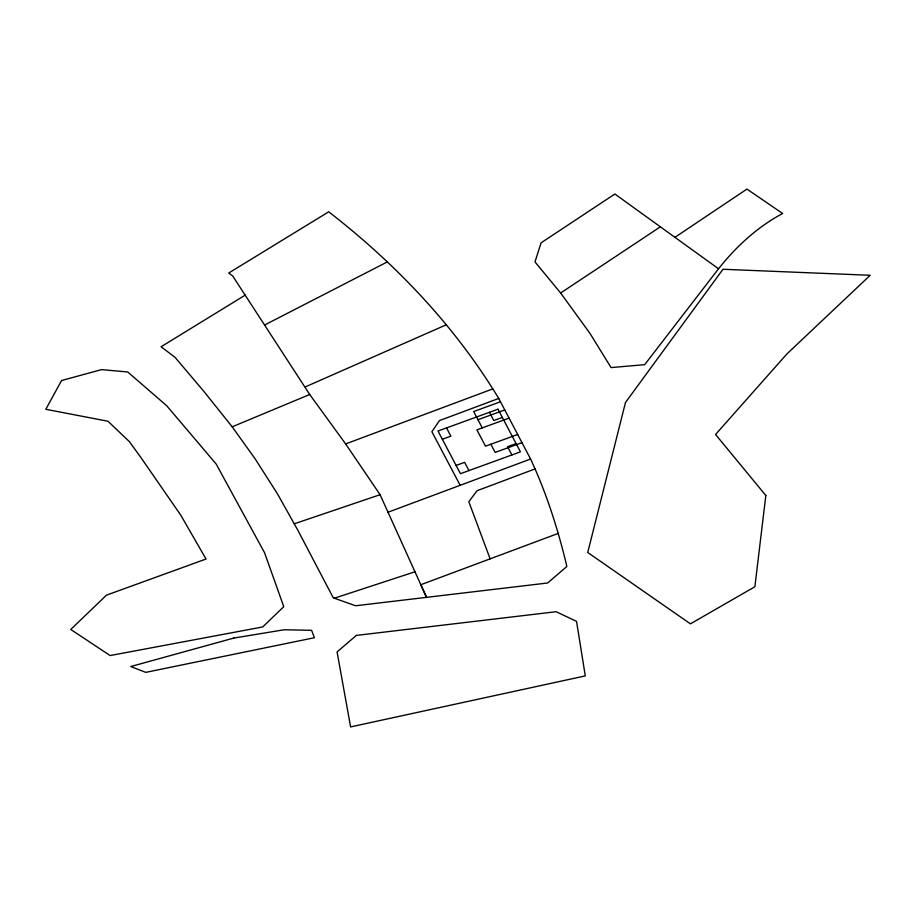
<?xml version="1.0" encoding="UTF-8"?>
<svg xmlns="http://www.w3.org/2000/svg" width="916" height="916" viewBox="0 0 916 916"><rect width="100%" height="100%" fill="white"/><g stroke="black" fill="none" stroke-linecap="round" stroke-linejoin="round"><path stroke-width="1.37" d="M718.533 268.789L614.876 194.009L541.081 242.843L534.978 261.896L560.638 293.017L589.904 333.298L611.064 367.579L644.681 364.671L718.533 268.789C736.166 246.541 757.463 226.905 782.642 213.485L746.941 189.085L674.932 237.336M560.638 293.017L660.367 226.825M245.236 295.112L161.079 346.763L175.025 357.309L203.787 391.292L232.183 426.822L255.106 458.779L277.479 493.873L297.654 529.883L333.287 597.85L355.58 605.762L547.665 582.988L566.855 566.489C558.165 529.654 546.577 493.369 530.582 459.019L498.739 398.449C454.817 325.913 395.575 263.613 328.718 211.814L228.679 273.048L232.664 275.922L309.711 394.498L345.641 443.928L380.094 494.709L426.535 597.369L420.81 584.74L558.348 533.364M264.758 324.94L387.376 261.896M305.337 386.884L446.401 324.745M232.183 426.822L309.711 394.498M535.196 468.866L477.064 490.724L468.809 501.716L490.14 558.852M345.641 443.928L492.762 388.911M498.739 398.449L439.474 420.581L431.883 431.722L460.153 485.285M388.018 512.239L530.582 459.019M500.48 401.769L473.652 411.536L482.263 427.887M477.957 419.711L504.785 409.944M442.336 439.268L450.878 436.165L446.539 427.921M502.323 417.433L493.793 420.536L489.465 412.292M509.078 418.12L476.892 429.844L485.491 446.195L517.689 434.482M456.099 465.442L464.63 462.34L468.969 470.584M516.086 443.607L507.556 446.71L511.895 454.954M521.983 442.657L495.155 452.424L490.861 444.249M294.231 523.815L380.094 494.709M334.329 598.217L414.971 571.79M765.833 495.51L754.876 586.755L690.435 623.842L587.74 552.485L625.479 402.502L722.987 269.27L870.2 275.281L786.764 354.091L715.568 434.493L765.833 495.51M61.567 380.529L45.8 409.292L107.974 421.245L129.282 441.535L140.469 456.901L180.715 515.101L206.054 559.023L106.496 595.148L70.738 629.475L110.126 655.558L262.697 626.956L283.765 606.678L264.564 552.76L216.187 464.057L166.712 405.742L127.736 371.988L101.584 369.617L61.567 380.529M356.381 635.406L337.077 651.917L350.599 726.915L585.29 675.905L576.542 621.369L556.115 611.716L356.381 635.406M497.995 409.189L438.008 431.024L460.439 473.686L520.425 451.851L497.995 409.189M233.843 638.063L130.759 666.527L145.781 672.355L314.383 637.731L311.612 630.345L284.246 629.75L233.843 638.063"/></g></svg>
